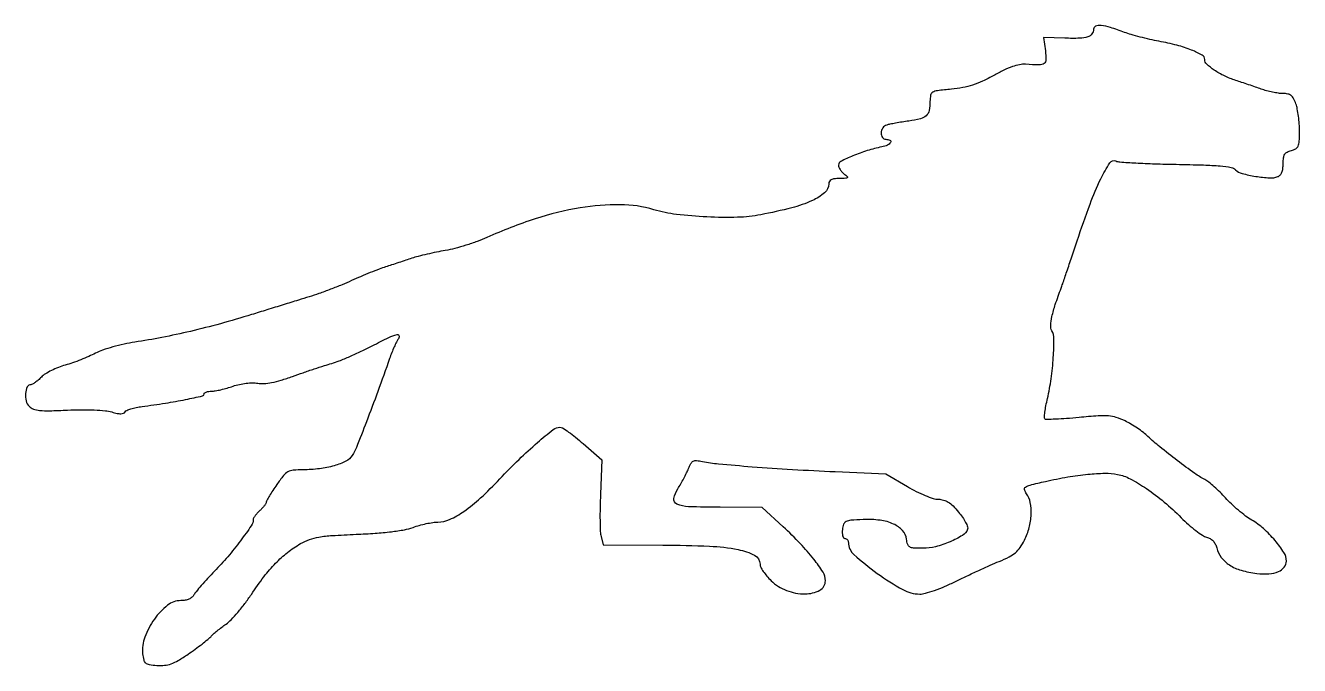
# Model space of a CAD drawing. Extents: x 0 to 390, y 0 to 196.
import ezdxf

# ---------------------------------------------------------------- set-up
doc = ezdxf.new("R2010")
doc.units = 0

msp = doc.modelspace()

# ---------------------------------------------------------------- linework, layer by layer
msp.add_lwpolyline([(327, 194.672516, -0.162375), (326.509188, 193.201014, -0.156736), (325.226695, 192.293208, -0.070665), (322.747078, 191.883038, -0.0138), (318.209073, 191.904652), (311.721279, 192.114684), (312.265483, 188.057342, -0.031656), (312.460484, 185.277814, -0.249378), (311.880885, 184.170018, -0.15702), (310.435973, 183.741231, -0.011457), (306.238324, 183.934169, 0.066818), (304.406276, 183.815666, 0.034354), (302.183837, 183.208451, 0.027963), (299.567592, 182.129043, 0.015673), (296.512614, 180.544179, -0.018466), (293.073534, 178.784351, -0.030412), (290.035383, 177.587606, -0.031973), (286.986249, 176.807372, -0.023373), (283.524291, 176.320038, 0.006665), (279.244877, 175.862804, 0.099528), (277.823961, 175.394807, 0.216798), (277.180465, 174.507087, 0.048867), (276.984687, 172.605395, -0.046083), (276.71118, 169.795521, -0.159614), (275.837446, 168.217571, -0.127925), (274.066955, 167.263908, -0.025343), (270.5, 166.581835, 0.0047), (268.45742, 166.278008, 0.004941), (266.454687, 165.940519, 0.004742), (264.732837, 165.615956, 0.022005), (263.75, 165.375652, 0.176035), (262.5574, 164.501902, 0.134025), (262.038536, 162.954518, 0.164725), (262.420238, 161.572353, 0.24865), (263.5, 161, -0.114023), (264.710351, 160.720349, -0.42591), (264.924426, 160.055216, -0.169095), (264.025382, 159.23121, -0.05253), (262.25, 158.678338, 0.025969), (257.805387, 157.548866, 0.024356), (253.40344, 155.944602, 0.017668), (249.7127, 154.236203, 0.280077), (249.013375, 153.110243, 0.099355), (249.133131, 152.482258, 0.045538), (249.517991, 151.738497, 0.042664), (250.081455, 151.003116, 0.045635), (250.75, 150.392046, -0.023014), (251.683235, 149.613421, -0.441685), (251.68243, 149.275625, -0.176534), (251.197666, 149.077997, -0.006964), (249.25, 149.031803, 0.028418), (247.731876, 148.930537, 0.087698), (246.75251, 148.629325, 0.142169), (246.202975, 148.111424, 0.133938), (246, 147.367295, -0.218459), (244.76937, 144.685107, -0.071163), (241.006508, 142.281781, -0.043911), (234.692597, 140.058721, -0.015161), (225.245954, 137.941814, -0.040988), (218.151235, 137.171161, -0.018419), (208.771818, 137.270264, -0.018401), (199.445904, 138.057344, -0.042), (192.537401, 139.493374, 0.070739), (182.261861, 141.021721, 0.042929), (169.990046, 140.045369, 0.037381), (156.228972, 136.678895, 0.02678), (141.445187, 130.975407, -0.018184), (138.528689, 129.79228, -0.011658), (135.066459, 128.622981, -0.011716), (131.617773, 127.635194, -0.021421), (128.758155, 127.017642, 0.008333), (126.069243, 126.510205, 0.006487), (123.163333, 125.87209, 0.006565), (120.470018, 125.206521, 0.015795), (118.5, 124.625111, -0.000448), (116.67906, 124.026371, -0.000263), (114.5, 123.31331, -0.000263), (112.320897, 122.602775, -0.000449), (110.5, 122.011909, 0.013037), (108.525793, 121.3159, 0.004901), (105.797484, 120.242532, 0.004851), (102.84866, 119.015471, 0.005879), (100.108455, 117.805598, -0.010025), (97.182826, 116.542731, -0.00597), (93.653192, 115.151308, -0.005974), (90.101119, 113.848181, -0.010274), (87.108455, 112.859355, 0.000153), (83.817019, 111.845223, 0.000058), (79.209984, 110.423608, 0.000057), (74.195737, 108.875075, 0.00007), (69.5, 107.423601, -0.007956), (59.97904, 104.644367, -0.009172), (50.813653, 102.306399, -0.009677), (42.060163, 100.421765, -0.011709), (33.778293, 99.006162, 0.017727), (30.508317, 98.406648, 0.014602), (27.068089, 97.542938, 0.014853), (23.95419, 96.563005, 0.037578), (21.778293, 95.618044, -0.017828), (19.780166, 94.654861, -0.009998), (17.289871, 93.620914, -0.009966), (14.729236, 92.675732, -0.015997), (12.506373, 91.98402, 0.026878), (10.425712, 91.286571, 0.022564), (8.303462, 90.332975, 0.023164), (6.441809, 89.282485, 0.056394), (5.210919, 88.301828, -0.018715), (4.261051, 87.420525, -0.023118), (3.310452, 86.676162, -0.022378), (2.472271, 86.134955, -0.132923), (1.973597, 86, 0.292118), (0.892233, 85.309288, 0.089254), (0.377822, 83.343327, 0.076497), (0.55085, 81.034831, 0.140384), (1.458419, 79.398724, 0.110942), (2.786817, 78.557688, 0.061077), (4.672186, 78.133242, 0.031161), (7.677561, 78.021599, 0.005736), (13.224344, 78.224943, -0.010357), (17.41472, 78.3398, -0.012017), (21.4032, 78.270621, -0.011974), (24.776484, 78.049956, -0.052176), (26.738308, 77.66548, 0.019945), (28.348898, 77.240652, 0.056344), (29.50414, 77.118385, 0.090472), (30.308782, 77.271113, 0.161654), (30.823371, 77.694582, -0.151477), (31.350529, 78.146253, -0.024857), (32.623115, 78.62244, -0.025406), (34.227427, 79.045024, -0.019993), (36, 79.343415, 0.007121), (43.178699, 80.362643, 0.011051), (49.336693, 81.466546, 0.004703), (54.499525, 82.560956, 0.35163), (55, 83.184616, -0.241007), (55.160612, 83.498471, -0.067962), (55.660938, 83.764756, -0.052346), (56.388208, 83.949515, -0.034443), (57.25, 84.014553, 0.04225), (58.404269, 84.119786, 0.013068), (60.115231, 84.46929, 0.012967), (62.016066, 84.961887, 0.01391), (63.844404, 85.542156, -0.028459), (65.792408, 86.098591, -0.025346), (67.867753, 86.456228, -0.026414), (69.825388, 86.58789, -0.049988), (71.39937, 86.4529, 0.063148), (73.278475, 86.341307, 0.031809), (75.637101, 86.650651, 0.0253), (78.523298, 87.37103, 0.013059), (82.054966, 88.546498, -0.003705), (85.235177, 89.671494, -0.003076), (88.634896, 90.822512, -0.003105), (91.762709, 91.83855, -0.008383), (94, 92.508896, 0.025222), (96.261804, 93.270451, 0.008317), (99.50458, 94.610414, 0.008259), (103.05764, 96.21846, 0.009272), (106.419848, 97.884515, -0.007437), (111.452021, 100.401124, -0.053304), (114.00863, 101.312258, -0.459027), (114.612663, 100.876617, -0.190163), (114.283031, 99.774166, 0.051367), (113.799532, 99.009332, 0.010363), (113.112994, 97.552411, 0.010838), (112.383115, 95.816235, 0.009947), (111.706947, 94, -0.003431), (108.107152, 83.931304, -0.004305), (104.626111, 74.650311, -0.002761), (101.546352, 66.779322, -0.048961), (100.296785, 64.35749, -0.134739), (98.364307, 62.632415, -0.044782), (94.795181, 61.242398, -0.039558), (90.263716, 60.310588, -0.030942), (85.24968, 60, 0.022819), (82.26435, 59.863686, 0.105603), (80.623807, 59.353173, 0.094899), (79.248443, 58.191555, 0.016561), (77.1925, 55.470764, 0.007876), (75.969522, 53.676339, 0.011015), (74.937797, 52.032356, 0.007579), (74.132708, 50.636824, 0.127715), (74, 50.125751, -0.138414), (73.87995, 49.700395, -0.0252), (73.4125, 49.017929, -0.025419), (72.765711, 48.252781, -0.020663), (72, 47.5, 0.023102), (71.234381, 46.739934, 0.027423), (70.5875, 45.952972, 0.027944), (70.124618, 45.242292, 0.131101), (70, 44.775188, -0.151519), (69.420706, 42.907449, -0.010189), (66.127273, 38.312475, -0.015297), (62.208968, 33.395522, -0.018046), (58.199297, 29, 0.006587), (56.065532, 26.765934, 0.007848), (54.114639, 24.601563, 0.006909), (52.526984, 22.732076, 0.049577), (51.867771, 21.75, -0.098984), (51.270621, 21.025617, -0.068056), (50.359569, 20.469361, -0.059082), (49.199229, 20.117757, -0.044077), (47.866026, 20, 0.169312), (43.828271, 18.592367, 0.069533), (39.773582, 14.335408, 0.066831), (36.857006, 8.851024, 0.113387), (36.188875, 3.720059, 0.034361), (36.501416, 1.843285, 0.166545), (37.070249, 0.943544, 0.132761), (38.147613, 0.471462, 0.018934), (40.567187, 0.201435, 0.042479), (42.898883, 0.228555, 0.062286), (44.897867, 0.677559, 0.048062), (47.071273, 1.7045, 0.015627), (50.067187, 3.619335, 0.006825), (52.25711, 5.16171, 0.007405), (54.344736, 6.722765, 0.007022), (56.093482, 8.110844, 0.035465), (57, 8.96534, -0.025468), (57.793085, 9.743411, -0.009154), (58.996477, 10.770686, -0.009053), (60.358781, 11.850413, -0.010608), (61.690134, 12.822907, 0.049064), (63.219902, 14.131699, 0.014696), (65.280875, 16.408651, 0.014581), (67.456535, 19.115101, 0.01531), (69.43417, 21.900977, -0.016557), (73.286034, 27.298485, -0.029308), (76.856389, 31.439495, -0.033845), (80.481667, 34.703475, -0.034821), (84.48128, 37.414733, -0.04526), (87.18457, 38.673067, -0.044882), (90.077728, 39.428763, -0.02627), (94.176594, 39.895007, -0.005305), (101.5, 40.262405, 0.007912), (107.307021, 40.584094, 0.012644), (112.252064, 41.062532, 0.014457), (116.227815, 41.666049, 0.043369), (118.875727, 42.388189, -0.020179), (120.785592, 43.005403, -0.015668), (122.906914, 43.526531, -0.015932), (124.918703, 43.88783, -0.036475), (126.454282, 44, 0.107614), (130.078075, 44.789076, 0.044796), (134.449706, 47.28245, 0.034615), (139.531758, 51.367526, 0.017273), (145.397425, 57.179648, -0.011279), (151.295336, 63.165505, -0.015186), (156.913661, 68.294213, -0.011007), (161.789045, 72.297488, -0.16792), (163.821863, 73, -0.143345), (164.614789, 72.767908, -0.0113), (166.456459, 71.529202, -0.014629), (168.612163, 69.910897, -0.010663), (170.914548, 67.993029), (176.671187, 62.986058), (176.207925, 52.569767, 0.006667), (176.077926, 48.392757, 0.007975), (176.070721, 44.456345, 0.006995), (176.163783, 41.146352, 0.050996), (176.391384, 39.576738), (177.038104, 37), (195.269052, 36.955867, -0.00974), (209.554248, 36.642975, -0.037991), (218.322975, 35.609445, -0.071978), (223.357849, 33.845529, -0.279481), (225, 31.13715, 0.120732), (225.216894, 30.251998, 0.02839), (226.002976, 28.932751, 0.027626), (227.107432, 27.47801, 0.024107), (228.414387, 26.082979, 0.101904), (233.106708, 23.097335, 0.091328), (238.787287, 22.055336, 0.12403), (243.263462, 23.186541, 0.275807), (245, 26.095175, 0.140488), (244.267432, 28.650952, 0.026566), (241.453949, 32.66431, 0.024679), (237.348447, 37.403404, 0.015171), (232.083275, 42.583204), (225.692232, 48.5), (212.856245, 48.53987, -0.007204), (203.095157, 48.710849, -0.094663), (199.583916, 49.498562, -0.348526), (198.680468, 51.189808, -0.09738), (199.855609, 54.181852, 0.011965), (200.750768, 55.660196, 0.008432), (201.688636, 57.362059, 0.008515), (202.530953, 59.021168, 0.017663), (203.119645, 60.348563, -0.032893), (203.870291, 61.910999, -0.146162), (204.59569, 62.610033, -0.141284), (205.599929, 62.809333, -0.030018), (207.382184, 62.549419, 0.028166), (212.291817, 61.814865, 0.00387), (222.601788, 60.942055, 0.004414), (234.888529, 60.10667, 0.003644), (248, 59.427293), (263.5, 58.737386), (270.058167, 54.868693, 0.017524), (272.784777, 53.386498, 0.018633), (275.554036, 52.131133, 0.018575), (278.006662, 51.232504, 0.077135), (279.558167, 50.981974, -0.069326), (281.129903, 50.75317, -0.070775), (282.567254, 50.103852, -0.05485), (284.039848, 48.92464, -0.023283), (285.746173, 47.053788, -0.022762), (286.951849, 45.45909, -0.030227), (287.888711, 43.901159, -0.030832), (288.484743, 42.564079, -0.183027), (288.481465, 41.812295, -0.165254), (286.909803, 39.923297, -0.036757), (283.121783, 37.971335, -0.03832), (278.721028, 36.484944, -0.062511), (274.816422, 35.997222, -0.012912), (271.987705, 36.071963, -0.113238), (270.790071, 36.413438, -0.190398), (270.159954, 37.174989, -0.050138), (269.816422, 38.75, 0.157318), (268.610159, 41.403707, 0.10221), (265.862044, 43.400538, 0.07528), (261.725201, 44.564977, 0.042347), (256.5, 44.771278, 0.008503), (252.762818, 44.538571, 0.091999), (251.308319, 44.147476, 0.192841), (250.571999, 43.346938, 0.062098), (250.183578, 41.75, 0.036601), (250.139948, 40.696507, 0.058686), (250.273366, 39.807812, 0.081602), (250.549316, 39.204679, 0.249719), (250.933578, 39, -0.11568), (251.342471, 38.904116, -0.098186), (251.694641, 38.632812, -0.091142), (251.935933, 38.227389, -0.083583), (252.026901, 37.75, 0.20865), (253.732794, 34.05883, 0.025294), (260.869163, 28.336114, 0.02839), (268.666585, 23.354038, 0.128651), (273.841915, 22, 0.068927), (275.561876, 22.238234, 0.01568), (278.373709, 23.1285, 0.015942), (281.578713, 24.371116, 0.014901), (284.772197, 25.841703, -0.004418), (288.143567, 27.48071, -0.003302), (291.887403, 29.229854, -0.003337), (295.436595, 30.831001, -0.007601), (298.142365, 31.981104, 0.020061), (301.189641, 33.366989, 0.058141), (303.120048, 34.640304, 0.067522), (304.542711, 36.208727, 0.034684), (305.892365, 38.498933, 0.052314), (307.316407, 42.297715, 0.052575), (307.917927, 46.302928, 0.057317), (307.660203, 49.952919, 0.106907), (306.516659, 52.672754, -0.084451), (305.910147, 53.952721, -0.327498), (306.200507, 54.726542, -0.084754), (307.572756, 55.322545, -0.004421), (312.266659, 56.430493, -0.012837), (319.136011, 57.803553, -0.018423), (325.286004, 58.637427, -0.020971), (330.480765, 58.928584, -0.049916), (334.329598, 58.597945, -0.075667), (338.204797, 57.242418, -0.027403), (343.210714, 54.225833, -0.02548), (348.608768, 50.138599, -0.022401), (353.810461, 45.352456, 0.015726), (356.023164, 43.261308, 0.01769), (358.280146, 41.39726, 0.017193), (360.297964, 39.954957, 0.085279), (361.569166, 39.393284, -0.069663), (362.641421, 38.958777, -0.070784), (363.54662, 38.248328, -0.068913), (364.236469, 37.295033, -0.060802), (364.677374, 36.14931, 0.099356), (366.080155, 33.200027, 0.090216), (368.553055, 30.901712, 0.072907), (372.1584, 29.277279, 0.039991), (376.917076, 28.323415, 0.042802), (380.654621, 28.202524, 0.085267), (383.532797, 28.856244, 0.125151), (385.33171, 30.202537, 0.171481), (386, 32.093822, 0.143736), (385.241184, 34.678897, 0.033051), (382.507864, 38.37225, 0.034386), (378.9793, 41.99713, 0.050024), (375.377222, 44.624294, -0.028329), (373.519939, 45.859335, -0.014437), (371.326576, 47.605417, -0.014296), (369.162303, 49.541502, -0.02077), (367.377222, 51.379225, 0.015195), (365.709341, 53.135029, 0.014298), (363.904559, 54.823421, 0.014427), (362.219829, 56.227102, 0.047033), (361, 57.012073, -0.036335), (357.943848, 58.887666, -0.006693), (352.622217, 62.820678, -0.007573), (347.280962, 67.008975, -0.020134), (343.638603, 70.20618, 0.027434), (342.246121, 71.392958, 0.014531), (340.402027, 72.714765, 0.01442), (338.431976, 73.960894, 0.021624), (336.638603, 74.921891, 0.035302), (333.961906, 75.985126, 0.058419), (331.577683, 76.445702, 0.036026), (328.446539, 76.452277, 0.006327), (322.574235, 75.96627, -0.005354), (318.732033, 75.640753, -0.008308), (315.410304, 75.450552, -0.003499), (312.591484, 75.355851, -0.205831), (312.124695, 75.541972, -0.221677), (311.968109, 75.972144, -0.009822), (312.141762, 77.591293, -0.015003), (312.451453, 79.554115, -0.009996), (312.918309, 81.782873, 0.02181), (314.036758, 87.830886, 0.018583), (314.698017, 94.28568, 0.01496), (314.899298, 100.032543, 0.129542), (314.26475, 102.491401, -0.145957), (313.904211, 104.101145, -0.035965), (314.290286, 106.812709, -0.027022), (315.305352, 110.518419, -0.010661), (317.082752, 115.5, 0.008808), (317.56271, 116.829599, 0.000616), (318.838648, 120.584375, 0.000874), (320.346858, 125.066469, 0.000658), (321.990174, 130, -0.008858), (325.930564, 141.212987, -0.024402), (329.226678, 148.913447, -0.029303), (331.987036, 153.827199, -0.373256), (333.864086, 154.378957, 0.090439), (335.076529, 154.071699, 0.003149), (339.947334, 153.771722, 0.00578), (345.729451, 153.519167, 0.003998), (352.275774, 153.361402, -0.003768), (360.660923, 153.163181, -0.015215), (365.768163, 152.848181, -0.020619), (369.072704, 152.405196, -0.153925), (370.459592, 151.683265, 0.133454), (372.414768, 150.563656, 0.023496), (376.595011, 149.68257, 0.024734), (380.867914, 149.20506, 0.107471), (383.372524, 149.589456, 0.123667), (384.069359, 150.079077, 0.081599), (384.583134, 150.918226, 0.062604), (384.897947, 152.09452, 0.034128), (385, 153.587937, -0.030039), (385.107255, 155.371591, -0.110021), (385.481735, 156.432662, -0.136084), (386.220552, 157.109778, -0.056419), (387.5, 157.589356, 0.068088), (388.878607, 158.14298, 0.164028), (389.600857, 158.95362, 0.088977), (389.92649, 160.375378, 0.011917), (390, 163.459185, 0.01796), (389.919588, 165.697104, 0.014564), (389.677514, 168.086692, 0.014813), (389.324469, 170.278411, 0.03654), (388.902175, 171.850777, 0.035171), (388.208996, 173.464408, 0.106734), (387.454, 174.381581, 0.118843), (386.438689, 174.850722, 0.049106), (384.922411, 175, -0.034572), (383.551355, 175.094914, -0.015741), (381.779535, 175.398534, -0.015501), (379.924642, 175.83713, -0.020561), (378.270236, 176.35671, 0.002936), (376.53801, 176.968583, 0.001662), (374.432507, 177.690604, 0.001658), (372.304911, 178.404448, 0.002728), (370.5, 178.99246, -0.033416), (367.030114, 180.363482, -0.037884), (363.923539, 182.137372, -0.039468), (361.627505, 183.969375, -0.207515), (361, 185.41622, 0.27193), (360.217126, 186.749255, 0.032718), (357.011074, 188.271721, 0.030661), (352.525071, 189.741565, 0.017914), (347.00155, 190.97383, -0.009637), (344.220426, 191.546133, -0.007628), (341.236564, 192.26836, -0.007723), (338.487715, 193.023737, -0.019002), (336.50155, 193.685509, 0.013982), (332.160801, 195.180376, 0.050089), (329.291509, 195.772777, 0.112016), (327.635345, 195.573759, 0.317051)], format="xyb", close=True)

doc.saveas('drawing.dxf')
